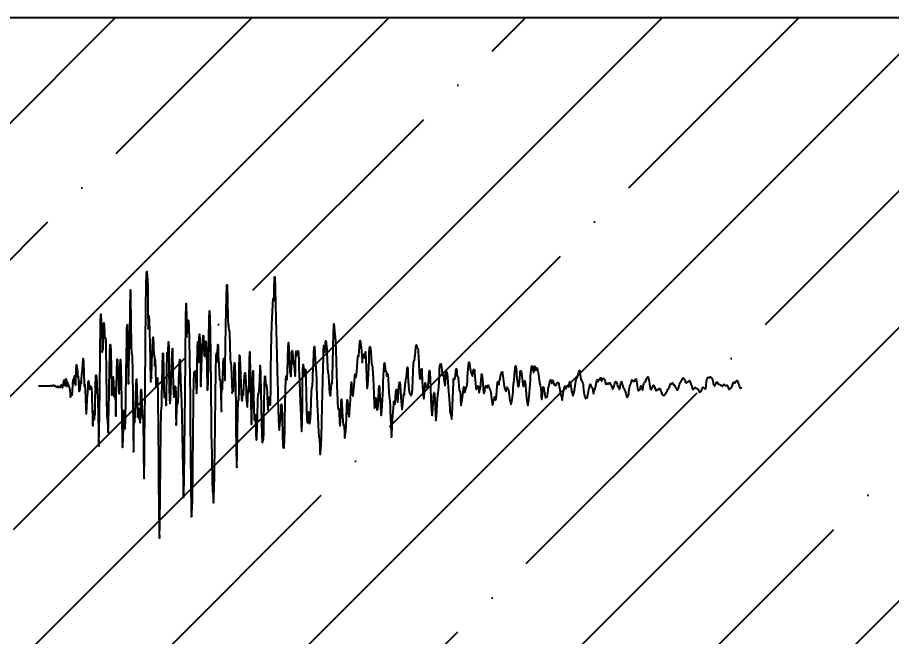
# Model space of a CAD drawing. Header units: millimetres. Extents: x 2012 to 5063, y 2025 to 4455.
# Drawn here: x 2488.79 to 2517.5, y 2211.24 to 2231.58 of the extents above; entities that cross this region are included whole.
import ezdxf

# ---------------------------------------------------------------- set-up
doc = ezdxf.new("R2010")
doc.units = ezdxf.units.MM
doc.styles.add('style1', font='arial.ttf', dxfattribs={"height": 5})
doc.dimstyles.new('oso', dxfattribs={"dimtxt": 5, "dimasz": 0.1, "dimexe": 0.1, "dimexo": 0.625, "dimtad": 1, "dimtxsty": 'style1', "dimcen": 0.1, "dimadec": 0, "dimazin": 0, "dimtfac": 1, "dimtmove": 0, "dimatfit": 3, "dimfxl": 1, "dimarcsym": 0})

# ---------------------------------------------------------------- blocks, each defined once
blk = doc.blocks.new('*D3')
at = {"color": 0, "lineweight": -2, "transparency": 16777216}
for p, q in [((2489.85, 2231.581), (2561.485, 2231.581)), ((2561.385, 2164.183), (2561.385, 2231.481)), ((2489.85, 2164.083), (2561.485, 2164.083))]:
    blk.add_line(p, q, dxfattribs=at)
at = {"color": 0, "transparency": 16777216}
for points in [[(2561.369, 2231.481), (2561.402, 2231.481), (2561.385, 2231.581)], [(2561.369, 2164.183), (2561.402, 2164.183), (2561.385, 2164.083)]]:
    blk.add_solid(points, dxfattribs=at)
at = {"layer": 'Defpoints', "color": 0, "transparency": 16777216}
for p in [(2489.225, 2231.581), (2561.385, 2231.581), (2489.225, 2164.083)]:
    blk.add_point(p, dxfattribs=at)
at = {"color": 0, "transparency": 16777216, "insert": (2558.219, 2197.832), "char_height": 5, "attachment_point": 5, "rotation": 90, "style": 'style1'}
blk.add_mtext('Hs', dxfattribs=at)

msp = doc.modelspace()

# ---------------------------------------------------------------- hatches: boundary and pattern name
h = msp.add_hatch()
h.set_pattern_fill('ANSI35', color=0)
h.paths.add_polyline_path([(2550.456, 2231.581), (2473.49, 2231.581), (2473.49, 2209.082), (2550.456, 2209.082)])

# ---------------------------------------------------------------- linework, layer by layer
msp.add_line((2473.49, 2231.581), (2550.456, 2231.581))
msp.add_lwpolyline([(2473.49, 2231.581), (2550.456, 2231.581), (2550.456, 2209.082), (2473.49, 2209.082)], close=True)
at = {"color": 1}
msp.add_lwpolyline([(2489.472, 2219.482), (2489.482, 2219.482), (2489.492, 2219.482), (2489.502, 2219.482), (2489.512, 2219.482), (2489.522, 2219.482), (2489.532, 2219.482), (2489.542, 2219.482), (2489.552, 2219.482), (2489.562, 2219.482), (2489.572, 2219.482), (2489.582, 2219.482), (2489.592, 2219.482), (2489.602, 2219.482), (2489.612, 2219.482), (2489.622, 2219.482), (2489.632, 2219.482), (2489.642, 2219.482), (2489.652, 2219.482), (2489.662, 2219.482), (2489.672, 2219.482), (2489.682, 2219.482), (2489.692, 2219.482), (2489.702, 2219.482), (2489.712, 2219.482), (2489.722, 2219.482), (2489.732, 2219.483), (2489.742, 2219.484), (2489.752, 2219.484), (2489.762, 2219.484), (2489.772, 2219.483), (2489.782, 2219.484), (2489.792, 2219.484), (2489.802, 2219.483), (2489.812, 2219.48), (2489.822, 2219.477), (2489.832, 2219.478), (2489.842, 2219.479), (2489.852, 2219.478), (2489.862, 2219.481), (2489.872, 2219.486), (2489.882, 2219.486), (2489.892, 2219.479), (2489.902, 2219.474), (2489.912, 2219.477), (2489.922, 2219.484), (2489.932, 2219.492), (2489.942, 2219.495), (2489.952, 2219.496), (2489.962, 2219.498), (2489.972, 2219.496), (2489.982, 2219.485), (2489.992, 2219.477), (2490.002, 2219.482), (2490.012, 2219.485), (2490.022, 2219.47), (2490.032, 2219.455), (2490.042, 2219.452), (2490.052, 2219.451), (2490.062, 2219.454), (2490.072, 2219.455), (2490.082, 2219.44), (2490.092, 2219.428), (2490.102, 2219.447), (2490.112, 2219.468), (2490.122, 2219.446), (2490.132, 2219.422), (2490.142, 2219.438), (2490.152, 2219.453), (2490.162, 2219.442), (2490.172, 2219.45), (2490.182, 2219.469), (2490.192, 2219.449), (2490.202, 2219.425), (2490.212, 2219.459), (2490.222, 2219.51), (2490.232, 2219.514), (2490.242, 2219.483), (2490.252, 2219.444), (2490.262, 2219.413), (2490.272, 2219.433), (2490.282, 2219.5), (2490.292, 2219.551), (2490.302, 2219.58), (2490.312, 2219.634), (2490.322, 2219.663), (2490.332, 2219.591), (2490.342, 2219.487), (2490.352, 2219.478), (2490.362, 2219.576), (2490.372, 2219.687), (2490.382, 2219.704), (2490.392, 2219.59), (2490.402, 2219.461), (2490.412, 2219.472), (2490.422, 2219.579), (2490.432, 2219.599), (2490.442, 2219.522), (2490.452, 2219.489), (2490.462, 2219.507), (2490.472, 2219.475), (2490.482, 2219.421), (2490.492, 2219.406), (2490.502, 2219.353), (2490.512, 2219.213), (2490.522, 2219.111), (2490.532, 2219.132), (2490.542, 2219.18), (2490.552, 2219.193), (2490.562, 2219.205), (2490.572, 2219.197), (2490.582, 2219.175), (2490.592, 2219.279), (2490.602, 2219.529), (2490.612, 2219.69), (2490.622, 2219.646), (2490.632, 2219.571), (2490.642, 2219.608), (2490.652, 2219.708), (2490.662, 2219.804), (2490.672, 2219.808), (2490.682, 2219.641), (2490.692, 2219.496), (2490.702, 2219.663), (2490.712, 2220.011), (2490.722, 2220.165), (2490.732, 2220.11), (2490.742, 2220.039), (2490.752, 2219.935), (2490.762, 2219.788), (2490.772, 2219.761), (2490.782, 2219.792), (2490.792, 2219.627), (2490.802, 2219.362), (2490.812, 2219.291), (2490.822, 2219.35), (2490.832, 2219.338), (2490.842, 2219.358), (2490.852, 2219.527), (2490.862, 2219.648), (2490.872, 2219.589), (2490.882, 2219.551), (2490.892, 2219.69), (2490.902, 2219.861), (2490.912, 2219.921), (2490.922, 2219.991), (2490.932, 2220.197), (2490.942, 2220.375), (2490.952, 2220.262), (2490.962, 2219.883), (2490.972, 2219.546), (2490.982, 2219.457), (2490.992, 2219.523), (2491.002, 2219.528), (2491.012, 2219.361), (2491.022, 2219.062), (2491.032, 2218.753), (2491.042, 2218.563), (2491.052, 2218.579), (2491.062, 2218.783), (2491.072, 2219.029), (2491.082, 2219.177), (2491.092, 2219.265), (2491.102, 2219.404), (2491.112, 2219.569), (2491.122, 2219.64), (2491.132, 2219.57), (2491.142, 2219.434), (2491.152, 2219.373), (2491.162, 2219.438), (2491.172, 2219.484), (2491.182, 2219.412), (2491.192, 2219.375), (2491.202, 2219.444), (2491.212, 2219.404), (2491.222, 2219.203), (2491.232, 2219.026), (2491.242, 2218.795), (2491.252, 2218.382), (2491.262, 2218.166), (2491.272, 2218.414), (2491.282, 2218.644), (2491.292, 2218.496), (2491.302, 2218.359), (2491.312, 2218.466), (2491.322, 2218.512), (2491.332, 2218.54), (2491.342, 2218.923), (2491.352, 2219.492), (2491.362, 2219.792), (2491.372, 2219.828), (2491.382, 2219.765), (2491.392, 2219.554), (2491.402, 2219.274), (2491.412, 2219.119), (2491.422, 2218.966), (2491.432, 2218.549), (2491.442, 2217.935), (2491.452, 2217.502), (2491.462, 2217.551), (2491.472, 2218.001), (2491.482, 2218.577), (2491.492, 2219.343), (2491.502, 2220.491), (2491.512, 2221.551), (2491.522, 2221.836), (2491.532, 2221.598), (2491.542, 2221.477), (2491.552, 2221.328), (2491.562, 2220.879), (2491.572, 2220.582), (2491.582, 2220.664), (2491.592, 2220.685), (2491.602, 2220.669), (2491.612, 2221.065), (2491.622, 2221.551), (2491.632, 2221.499), (2491.642, 2221.156), (2491.652, 2221.044), (2491.662, 2221.065), (2491.672, 2221.03), (2491.682, 2220.99), (2491.692, 2220.726), (2491.702, 2219.974), (2491.712, 2219.058), (2491.722, 2218.517), (2491.732, 2218.389), (2491.742, 2218.315), (2491.752, 2218.091), (2491.762, 2217.948), (2491.772, 2218.228), (2491.782, 2218.783), (2491.792, 2219.168), (2491.802, 2219.444), (2491.812, 2219.977), (2491.822, 2220.583), (2491.832, 2220.842), (2491.842, 2220.823), (2491.852, 2220.621), (2491.862, 2220.048), (2491.872, 2219.361), (2491.882, 2219.169), (2491.892, 2219.395), (2491.902, 2219.514), (2491.912, 2219.542), (2491.922, 2219.707), (2491.932, 2219.772), (2491.942, 2219.521), (2491.952, 2219.208), (2491.962, 2219.116), (2491.972, 2219.253), (2491.982, 2219.411), (2491.992, 2219.252), (2492.002, 2218.76), (2492.012, 2218.481), (2492.022, 2218.729), (2492.032, 2219.124), (2492.042, 2219.437), (2492.052, 2219.902), (2492.062, 2220.356), (2492.072, 2220.308), (2492.082, 2219.928), (2492.092, 2219.723), (2492.102, 2219.602), (2492.112, 2219.335), (2492.122, 2219.217), (2492.132, 2219.427), (2492.142, 2219.653), (2492.152, 2219.825), (2492.162, 2220.141), (2492.172, 2220.348), (2492.182, 2220.086), (2492.192, 2219.568), (2492.202, 2219.055), (2492.212, 2218.39), (2492.222, 2217.692), (2492.232, 2217.457), (2492.242, 2217.612), (2492.252, 2217.66), (2492.262, 2217.715), (2492.272, 2218.165), (2492.282, 2218.67), (2492.292, 2218.671), (2492.302, 2218.331), (2492.312, 2218.093), (2492.322, 2218.07), (2492.332, 2218.353), (2492.342, 2219.055), (2492.352, 2219.898), (2492.362, 2220.508), (2492.372, 2220.948), (2492.382, 2221.348), (2492.392, 2221.487), (2492.402, 2221.135), (2492.412, 2220.411), (2492.422, 2219.719), (2492.432, 2219.545), (2492.442, 2220), (2492.452, 2220.558), (2492.462, 2220.817), (2492.472, 2221.164), (2492.482, 2221.958), (2492.492, 2222.629), (2492.502, 2222.441), (2492.512, 2221.582), (2492.522, 2220.816), (2492.532, 2220.527), (2492.542, 2220.53), (2492.552, 2220.441), (2492.562, 2219.976), (2492.572, 2219.087), (2492.582, 2218.021), (2492.592, 2217.308), (2492.602, 2217.381), (2492.612, 2217.991), (2492.622, 2218.383), (2492.632, 2218.321), (2492.642, 2218.285), (2492.652, 2218.533), (2492.662, 2218.831), (2492.672, 2219.126), (2492.682, 2219.509), (2492.692, 2219.694), (2492.702, 2219.417), (2492.712, 2218.947), (2492.722, 2218.619), (2492.732, 2218.454), (2492.742, 2218.473), (2492.752, 2218.666), (2492.762, 2218.742), (2492.772, 2218.547), (2492.782, 2218.376), (2492.792, 2218.388), (2492.802, 2218.353), (2492.812, 2218.26), (2492.822, 2218.426), (2492.832, 2218.88), (2492.842, 2219.266), (2492.852, 2219.36), (2492.862, 2219.2), (2492.872, 2218.875), (2492.882, 2218.538), (2492.892, 2218.43), (2492.902, 2218.518), (2492.912, 2218.285), (2492.922, 2217.396), (2492.932, 2216.471), (2492.942, 2216.438), (2492.952, 2217.181), (2492.962, 2217.837), (2492.972, 2218.342), (2492.982, 2219.361), (2492.992, 2220.84), (2493.002, 2222.048), (2493.012, 2222.762), (2493.022, 2223.171), (2493.032, 2223.234), (2493.042, 2223.066), (2493.052, 2222.987), (2493.062, 2222.758), (2493.072, 2222.019), (2493.082, 2221.356), (2493.092, 2221.443), (2493.102, 2221.777), (2493.112, 2221.643), (2493.122, 2221.251), (2493.132, 2220.863), (2493.142, 2220.265), (2493.152, 2219.681), (2493.162, 2219.612), (2493.172, 2219.78), (2493.182, 2219.723), (2493.192, 2219.768), (2493.202, 2220.193), (2493.212, 2220.569), (2493.222, 2220.728), (2493.232, 2220.959), (2493.242, 2221.077), (2493.252, 2220.781), (2493.262, 2220.485), (2493.272, 2220.499), (2493.282, 2220.401), (2493.292, 2220.121), (2493.302, 2220.162), (2493.312, 2220.346), (2493.322, 2220.033), (2493.332, 2219.504), (2493.342, 2219.453), (2493.352, 2219.685), (2493.362, 2219.73), (2493.372, 2219.74), (2493.382, 2219.714), (2493.392, 2219.127), (2493.402, 2218.005), (2493.412, 2217.022), (2493.422, 2216.314), (2493.432, 2215.485), (2493.442, 2214.681), (2493.452, 2214.476), (2493.462, 2214.969), (2493.472, 2215.861), (2493.482, 2216.958), (2493.492, 2218.008), (2493.502, 2218.615), (2493.512, 2218.75), (2493.522, 2218.824), (2493.532, 2219.112), (2493.542, 2219.568), (2493.552, 2220.104), (2493.562, 2220.549), (2493.572, 2220.544), (2493.582, 2220.004), (2493.592, 2219.385), (2493.602, 2219.112), (2493.612, 2219.094), (2493.622, 2219.088), (2493.632, 2219.111), (2493.642, 2219.22), (2493.652, 2219.243), (2493.662, 2219.032), (2493.672, 2218.83), (2493.682, 2219.113), (2493.692, 2219.915), (2493.702, 2220.573), (2493.712, 2220.583), (2493.722, 2220.38), (2493.732, 2220.589), (2493.742, 2220.923), (2493.752, 2220.706), (2493.762, 2220.005), (2493.772, 2219.383), (2493.782, 2219.051), (2493.792, 2218.907), (2493.802, 2218.903), (2493.812, 2219.031), (2493.822, 2219.301), (2493.832, 2219.71), (2493.842, 2220.085), (2493.852, 2220.305), (2493.862, 2220.519), (2493.872, 2220.71), (2493.882, 2220.533), (2493.892, 2219.978), (2493.902, 2219.485), (2493.912, 2219.233), (2493.922, 2219.104), (2493.932, 2219.156), (2493.942, 2219.366), (2493.952, 2219.467), (2493.962, 2219.447), (2493.972, 2219.439), (2493.982, 2219.191), (2493.992, 2218.588), (2494.002, 2218.186), (2494.012, 2218.366), (2494.022, 2218.72), (2494.032, 2218.859), (2494.042, 2218.878), (2494.052, 2218.888), (2494.062, 2218.954), (2494.072, 2219.243), (2494.082, 2219.661), (2494.092, 2219.895), (2494.102, 2219.999), (2494.112, 2220.207), (2494.122, 2220.342), (2494.132, 2220.119), (2494.142, 2219.688), (2494.152, 2219.365), (2494.162, 2219.179), (2494.172, 2218.945), (2494.182, 2218.513), (2494.192, 2217.92), (2494.202, 2217.325), (2494.212, 2216.787), (2494.222, 2216.289), (2494.232, 2215.933), (2494.242, 2215.814), (2494.252, 2215.939), (2494.262, 2216.435), (2494.272, 2217.342), (2494.282, 2218.319), (2494.292, 2219.221), (2494.302, 2220.397), (2494.312, 2221.69), (2494.322, 2222.184), (2494.332, 2221.682), (2494.342, 2221.119), (2494.352, 2221.09), (2494.362, 2221.271), (2494.372, 2221.385), (2494.382, 2221.516), (2494.392, 2221.637), (2494.402, 2221.626), (2494.412, 2221.433), (2494.422, 2220.998), (2494.432, 2220.369), (2494.442, 2219.744), (2494.452, 2219.132), (2494.462, 2218.334), (2494.472, 2217.3), (2494.482, 2216.215), (2494.492, 2215.408), (2494.502, 2215.176), (2494.512, 2215.342), (2494.522, 2215.465), (2494.532, 2215.735), (2494.542, 2216.697), (2494.552, 2218.009), (2494.562, 2218.819), (2494.572, 2219.162), (2494.582, 2219.577), (2494.592, 2219.94), (2494.602, 2219.935), (2494.612, 2219.845), (2494.622, 2219.939), (2494.632, 2219.967), (2494.642, 2219.732), (2494.652, 2219.414), (2494.662, 2219.223), (2494.672, 2219.255), (2494.682, 2219.568), (2494.692, 2220.134), (2494.702, 2220.724), (2494.712, 2220.927), (2494.722, 2220.586), (2494.732, 2220.243), (2494.742, 2220.497), (2494.752, 2221.029), (2494.762, 2221.173), (2494.772, 2220.993), (2494.782, 2220.775), (2494.792, 2220.327), (2494.802, 2219.697), (2494.812, 2219.461), (2494.822, 2219.739), (2494.832, 2220.095), (2494.842, 2220.386), (2494.852, 2220.67), (2494.862, 2220.831), (2494.872, 2220.943), (2494.882, 2221.138), (2494.892, 2221.121), (2494.902, 2220.746), (2494.912, 2220.477), (2494.922, 2220.508), (2494.932, 2220.491), (2494.942, 2220.44), (2494.952, 2220.65), (2494.962, 2220.916), (2494.972, 2220.952), (2494.982, 2220.867), (2494.992, 2220.614), (2495.002, 2220.021), (2495.012, 2219.457), (2495.022, 2219.339), (2495.032, 2219.412), (2495.042, 2219.404), (2495.052, 2219.593), (2495.062, 2220.196), (2495.072, 2220.998), (2495.082, 2221.674), (2495.092, 2221.944), (2495.102, 2221.722), (2495.112, 2221.224), (2495.122, 2220.496), (2495.132, 2219.375), (2495.142, 2218.255), (2495.152, 2217.788), (2495.162, 2217.673), (2495.172, 2217.134), (2495.182, 2216.361), (2495.192, 2216.029), (2495.202, 2215.996), (2495.212, 2215.8), (2495.222, 2215.63), (2495.232, 2215.812), (2495.242, 2216.17), (2495.252, 2216.463), (2495.262, 2216.796), (2495.272, 2217.365), (2495.282, 2218.195), (2495.292, 2219.136), (2495.302, 2219.955), (2495.312, 2220.459), (2495.322, 2220.556), (2495.332, 2220.361), (2495.342, 2220.268), (2495.352, 2220.534), (2495.362, 2220.833), (2495.372, 2220.756), (2495.382, 2220.481), (2495.392, 2220.335), (2495.402, 2220.196), (2495.412, 2219.91), (2495.422, 2219.685), (2495.432, 2219.66), (2495.442, 2219.687), (2495.452, 2219.58), (2495.462, 2219.227), (2495.472, 2218.754), (2495.482, 2218.631), (2495.492, 2219.04), (2495.502, 2219.43), (2495.512, 2219.397), (2495.522, 2219.373), (2495.532, 2219.744), (2495.542, 2220.184), (2495.552, 2220.361), (2495.562, 2220.379), (2495.572, 2220.279), (2495.582, 2219.969), (2495.592, 2219.657), (2495.602, 2219.689), (2495.612, 2220.126), (2495.622, 2220.784), (2495.632, 2221.439), (2495.642, 2221.956), (2495.652, 2222.393), (2495.662, 2222.771), (2495.672, 2222.796), (2495.682, 2222.295), (2495.692, 2221.696), (2495.702, 2221.473), (2495.712, 2221.486), (2495.722, 2221.408), (2495.732, 2221.315), (2495.742, 2221.319), (2495.752, 2221.199), (2495.762, 2220.804), (2495.772, 2220.391), (2495.782, 2220.234), (2495.792, 2220.233), (2495.802, 2220.129), (2495.812, 2219.855), (2495.822, 2219.536), (2495.832, 2219.306), (2495.842, 2219.242), (2495.852, 2219.324), (2495.862, 2219.398), (2495.872, 2219.339), (2495.882, 2219.301), (2495.892, 2219.545), (2495.902, 2219.982), (2495.912, 2220.234), (2495.922, 2220.14), (2495.932, 2219.836), (2495.942, 2219.407), (2495.952, 2218.821), (2495.962, 2218.118), (2495.972, 2217.418), (2495.982, 2216.893), (2495.992, 2216.792), (2496.002, 2217.224), (2496.012, 2217.954), (2496.022, 2218.613), (2496.032, 2218.978), (2496.042, 2219.024), (2496.052, 2219.006), (2496.062, 2219.342), (2496.072, 2220.021), (2496.082, 2220.483), (2496.092, 2220.413), (2496.102, 2220.119), (2496.112, 2219.863), (2496.122, 2219.558), (2496.132, 2219.234), (2496.142, 2219.07), (2496.152, 2219.018), (2496.162, 2218.986), (2496.172, 2219.081), (2496.182, 2219.261), (2496.192, 2219.28), (2496.202, 2219.175), (2496.212, 2219.225), (2496.222, 2219.437), (2496.232, 2219.626), (2496.242, 2219.774), (2496.252, 2219.898), (2496.262, 2219.902), (2496.272, 2219.777), (2496.282, 2219.581), (2496.292, 2219.318), (2496.302, 2219.075), (2496.312, 2218.983), (2496.322, 2218.934), (2496.332, 2218.793), (2496.342, 2218.785), (2496.352, 2219.074), (2496.362, 2219.326), (2496.372, 2219.273), (2496.382, 2219.273), (2496.392, 2219.713), (2496.402, 2220.326), (2496.412, 2220.591), (2496.422, 2220.404), (2496.432, 2220.003), (2496.442, 2219.525), (2496.452, 2218.955), (2496.462, 2218.418), (2496.472, 2218.206), (2496.482, 2218.463), (2496.492, 2219.002), (2496.502, 2219.54), (2496.512, 2219.902), (2496.522, 2219.973), (2496.532, 2219.704), (2496.542, 2219.221), (2496.552, 2218.735), (2496.562, 2218.409), (2496.572, 2218.342), (2496.582, 2218.48), (2496.592, 2218.532), (2496.602, 2218.282), (2496.612, 2217.907), (2496.622, 2217.709), (2496.632, 2217.707), (2496.642, 2217.743), (2496.652, 2217.812), (2496.662, 2218.054), (2496.672, 2218.507), (2496.682, 2218.979), (2496.692, 2219.22), (2496.702, 2219.226), (2496.712, 2219.22), (2496.722, 2219.315), (2496.732, 2219.465), (2496.742, 2219.703), (2496.752, 2220.024), (2496.762, 2220.145), (2496.772, 2219.833), (2496.782, 2219.273), (2496.792, 2218.756), (2496.802, 2218.295), (2496.812, 2217.864), (2496.822, 2217.619), (2496.832, 2217.618), (2496.842, 2217.678), (2496.852, 2217.673), (2496.862, 2217.714), (2496.872, 2217.942), (2496.882, 2218.365), (2496.892, 2218.903), (2496.902, 2219.441), (2496.912, 2219.791), (2496.922, 2219.797), (2496.932, 2219.582), (2496.942, 2219.459), (2496.952, 2219.511), (2496.962, 2219.517), (2496.972, 2219.383), (2496.982, 2219.254), (2496.992, 2219.136), (2497.002, 2218.906), (2497.012, 2218.692), (2497.022, 2218.712), (2497.032, 2218.869), (2497.042, 2218.966), (2497.052, 2219.044), (2497.062, 2219.123), (2497.072, 2219.038), (2497.082, 2218.849), (2497.092, 2218.917), (2497.102, 2219.383), (2497.112, 2220.013), (2497.122, 2220.596), (2497.132, 2221.094), (2497.142, 2221.47), (2497.152, 2221.71), (2497.162, 2221.917), (2497.172, 2222.16), (2497.182, 2222.345), (2497.192, 2222.356), (2497.202, 2222.276), (2497.212, 2222.348), (2497.222, 2222.675), (2497.232, 2223.026), (2497.242, 2223.06), (2497.252, 2222.705), (2497.262, 2222.173), (2497.272, 2221.681), (2497.282, 2221.281), (2497.292, 2220.9), (2497.302, 2220.461), (2497.312, 2219.997), (2497.322, 2219.618), (2497.332, 2219.333), (2497.342, 2219.038), (2497.352, 2218.699), (2497.362, 2218.385), (2497.372, 2218.148), (2497.382, 2218.028), (2497.392, 2218.07), (2497.402, 2218.209), (2497.412, 2218.31), (2497.422, 2218.375), (2497.432, 2218.513), (2497.442, 2218.699), (2497.452, 2218.83), (2497.462, 2218.881), (2497.472, 2218.787), (2497.482, 2218.417), (2497.492, 2217.871), (2497.502, 2217.504), (2497.512, 2217.445), (2497.522, 2217.468), (2497.532, 2217.426), (2497.542, 2217.464), (2497.552, 2217.69), (2497.562, 2218.019), (2497.572, 2218.391), (2497.582, 2218.845), (2497.592, 2219.335), (2497.602, 2219.688), (2497.612, 2219.802), (2497.622, 2219.749), (2497.632, 2219.68), (2497.642, 2219.726), (2497.652, 2219.966), (2497.662, 2220.361), (2497.672, 2220.73), (2497.682, 2220.903), (2497.692, 2220.878), (2497.702, 2220.732), (2497.712, 2220.481), (2497.722, 2220.173), (2497.732, 2219.965), (2497.742, 2219.907), (2497.752, 2219.859), (2497.762, 2219.787), (2497.772, 2219.865), (2497.782, 2220.146), (2497.792, 2220.433), (2497.802, 2220.589), (2497.812, 2220.641), (2497.822, 2220.59), (2497.832, 2220.415), (2497.842, 2220.233), (2497.852, 2220.177), (2497.862, 2220.196), (2497.872, 2220.146), (2497.882, 2219.995), (2497.892, 2219.834), (2497.902, 2219.792), (2497.912, 2219.945), (2497.922, 2220.235), (2497.932, 2220.501), (2497.942, 2220.622), (2497.952, 2220.591), (2497.962, 2220.504), (2497.972, 2220.476), (2497.982, 2220.538), (2497.992, 2220.616), (2498.002, 2220.631), (2498.012, 2220.535), (2498.022, 2220.318), (2498.032, 2220.056), (2498.042, 2219.838), (2498.052, 2219.612), (2498.062, 2219.285), (2498.072, 2218.946), (2498.082, 2218.719), (2498.092, 2218.513), (2498.102, 2218.219), (2498.112, 2217.979), (2498.122, 2217.992), (2498.132, 2218.296), (2498.142, 2218.846), (2498.152, 2219.513), (2498.162, 2220.022), (2498.172, 2220.18), (2498.182, 2220.085), (2498.192, 2219.92), (2498.202, 2219.792), (2498.212, 2219.796), (2498.222, 2219.927), (2498.232, 2220.027), (2498.242, 2220.013), (2498.252, 2219.936), (2498.262, 2219.707), (2498.272, 2219.209), (2498.282, 2218.664), (2498.292, 2218.381), (2498.302, 2218.302), (2498.312, 2218.26), (2498.322, 2218.342), (2498.332, 2218.555), (2498.342, 2218.621), (2498.352, 2218.439), (2498.362, 2218.26), (2498.372, 2218.233), (2498.382, 2218.247), (2498.392, 2218.248), (2498.402, 2218.295), (2498.412, 2218.408), (2498.422, 2218.611), (2498.432, 2218.936), (2498.442, 2219.261), (2498.452, 2219.406), (2498.462, 2219.422), (2498.472, 2219.502), (2498.482, 2219.679), (2498.492, 2219.854), (2498.502, 2220.016), (2498.512, 2220.242), (2498.522, 2220.533), (2498.532, 2220.758), (2498.542, 2220.769), (2498.552, 2220.576), (2498.562, 2220.353), (2498.572, 2220.204), (2498.582, 2220.068), (2498.592, 2219.888), (2498.602, 2219.693), (2498.612, 2219.461), (2498.622, 2219.159), (2498.632, 2218.87), (2498.642, 2218.67), (2498.652, 2218.471), (2498.662, 2218.2), (2498.672, 2217.954), (2498.682, 2217.827), (2498.692, 2217.767), (2498.702, 2217.678), (2498.712, 2217.515), (2498.722, 2217.321), (2498.732, 2217.222), (2498.742, 2217.284), (2498.752, 2217.401), (2498.762, 2217.52), (2498.772, 2217.797), (2498.782, 2218.289), (2498.792, 2218.807), (2498.802, 2219.231), (2498.812, 2219.647), (2498.822, 2220.069), (2498.832, 2220.404), (2498.842, 2220.646), (2498.852, 2220.8), (2498.862, 2220.782), (2498.872, 2220.633), (2498.882, 2220.587), (2498.892, 2220.734), (2498.902, 2220.909), (2498.912, 2220.953), (2498.922, 2220.876), (2498.932, 2220.773), (2498.942, 2220.697), (2498.952, 2220.585), (2498.962, 2220.349), (2498.972, 2220.069), (2498.982, 2219.923), (2498.992, 2219.899), (2499.002, 2219.816), (2499.012, 2219.613), (2499.022, 2219.392), (2499.032, 2219.235), (2499.042, 2219.169), (2499.052, 2219.172), (2499.062, 2219.167), (2499.072, 2219.154), (2499.082, 2219.244), (2499.092, 2219.438), (2499.102, 2219.556), (2499.112, 2219.537), (2499.122, 2219.559), (2499.132, 2219.792), (2499.142, 2220.225), (2499.152, 2220.743), (2499.162, 2221.2), (2499.172, 2221.466), (2499.182, 2221.515), (2499.192, 2221.421), (2499.202, 2221.282), (2499.212, 2221.172), (2499.222, 2221.087), (2499.232, 2220.938), (2499.242, 2220.656), (2499.252, 2220.284), (2499.262, 2219.888), (2499.272, 2219.512), (2499.282, 2219.219), (2499.292, 2219.049), (2499.302, 2218.928), (2499.312, 2218.792), (2499.322, 2218.713), (2499.332, 2218.736), (2499.342, 2218.737), (2499.352, 2218.58), (2499.362, 2218.329), (2499.372, 2218.169), (2499.382, 2218.179), (2499.392, 2218.303), (2499.402, 2218.487), (2499.412, 2218.733), (2499.422, 2218.97), (2499.432, 2219.039), (2499.442, 2218.887), (2499.452, 2218.656), (2499.462, 2218.474), (2499.472, 2218.326), (2499.482, 2218.205), (2499.492, 2218.176), (2499.502, 2218.2), (2499.512, 2218.127), (2499.522, 2217.928), (2499.532, 2217.768), (2499.542, 2217.761), (2499.552, 2217.842), (2499.562, 2217.915), (2499.572, 2217.995), (2499.582, 2218.157), (2499.592, 2218.438), (2499.602, 2218.78), (2499.612, 2219.021), (2499.622, 2219.013), (2499.632, 2218.803), (2499.642, 2218.611), (2499.652, 2218.557), (2499.662, 2218.545), (2499.672, 2218.484), (2499.682, 2218.46), (2499.692, 2218.571), (2499.702, 2218.74), (2499.712, 2218.87), (2499.722, 2219.016), (2499.732, 2219.26), (2499.742, 2219.512), (2499.752, 2219.603), (2499.762, 2219.524), (2499.772, 2219.413), (2499.782, 2219.332), (2499.792, 2219.231), (2499.802, 2219.135), (2499.812, 2219.152), (2499.822, 2219.277), (2499.832, 2219.392), (2499.842, 2219.486), (2499.852, 2219.637), (2499.862, 2219.805), (2499.872, 2219.859), (2499.882, 2219.803), (2499.892, 2219.751), (2499.902, 2219.75), (2499.912, 2219.78), (2499.922, 2219.842), (2499.932, 2219.952), (2499.942, 2220.106), (2499.952, 2220.282), (2499.962, 2220.426), (2499.972, 2220.476), (2499.982, 2220.454), (2499.992, 2220.446), (2500.002, 2220.497), (2500.012, 2220.611), (2500.022, 2220.774), (2500.032, 2220.923), (2500.042, 2220.969), (2500.052, 2220.906), (2500.062, 2220.816), (2500.072, 2220.74), (2500.082, 2220.628), (2500.092, 2220.454), (2500.102, 2220.293), (2500.112, 2220.244), (2500.122, 2220.316), (2500.132, 2220.421), (2500.142, 2220.49), (2500.152, 2220.522), (2500.162, 2220.513), (2500.172, 2220.45), (2500.182, 2220.39), (2500.192, 2220.425), (2500.202, 2220.535), (2500.212, 2220.598), (2500.222, 2220.54), (2500.232, 2220.361), (2500.242, 2220.076), (2500.252, 2219.746), (2500.262, 2219.493), (2500.272, 2219.395), (2500.282, 2219.419), (2500.292, 2219.516), (2500.302, 2219.675), (2500.312, 2219.878), (2500.322, 2220.096), (2500.332, 2220.326), (2500.342, 2220.555), (2500.352, 2220.718), (2500.362, 2220.774), (2500.372, 2220.764), (2500.382, 2220.716), (2500.392, 2220.589), (2500.402, 2220.389), (2500.412, 2220.219), (2500.422, 2220.148), (2500.432, 2220.131), (2500.442, 2220.102), (2500.452, 2220.032), (2500.462, 2219.908), (2500.472, 2219.722), (2500.482, 2219.48), (2500.492, 2219.189), (2500.502, 2218.901), (2500.512, 2218.747), (2500.522, 2218.81), (2500.532, 2218.98), (2500.542, 2219.084), (2500.552, 2219.082), (2500.562, 2219.025), (2500.572, 2218.922), (2500.582, 2218.791), (2500.592, 2218.701), (2500.602, 2218.685), (2500.612, 2218.697), (2500.622, 2218.726), (2500.632, 2218.842), (2500.642, 2219.076), (2500.652, 2219.335), (2500.662, 2219.475), (2500.672, 2219.437), (2500.682, 2219.296), (2500.692, 2219.145), (2500.702, 2218.992), (2500.712, 2218.801), (2500.722, 2218.607), (2500.732, 2218.503), (2500.742, 2218.534), (2500.752, 2218.664), (2500.762, 2218.837), (2500.772, 2219.016), (2500.782, 2219.198), (2500.792, 2219.395), (2500.802, 2219.605), (2500.812, 2219.807), (2500.822, 2219.994), (2500.832, 2220.155), (2500.842, 2220.236), (2500.852, 2220.181), (2500.862, 2220.046), (2500.872, 2219.964), (2500.882, 2219.965), (2500.892, 2219.956), (2500.902, 2219.882), (2500.912, 2219.807), (2500.922, 2219.798), (2500.932, 2219.837), (2500.942, 2219.868), (2500.952, 2219.842), (2500.962, 2219.714), (2500.972, 2219.492), (2500.982, 2219.271), (2500.992, 2219.139), (2501.002, 2219.069), (2501.012, 2218.969), (2501.022, 2218.814), (2501.032, 2218.639), (2501.042, 2218.447), (2501.052, 2218.197), (2501.062, 2217.93), (2501.072, 2217.792), (2501.082, 2217.878), (2501.092, 2218.105), (2501.102, 2218.327), (2501.112, 2218.494), (2501.122, 2218.634), (2501.132, 2218.763), (2501.142, 2218.88), (2501.152, 2218.967), (2501.162, 2218.978), (2501.172, 2218.913), (2501.182, 2218.868), (2501.192, 2218.94), (2501.202, 2219.099), (2501.212, 2219.255), (2501.222, 2219.353), (2501.232, 2219.361), (2501.242, 2219.268), (2501.252, 2219.124), (2501.262, 2219.003), (2501.272, 2218.938), (2501.282, 2218.957), (2501.292, 2219.084), (2501.302, 2219.273), (2501.312, 2219.429), (2501.322, 2219.527), (2501.332, 2219.595), (2501.342, 2219.602), (2501.352, 2219.489), (2501.362, 2219.301), (2501.372, 2219.152), (2501.382, 2219.073), (2501.392, 2218.986), (2501.402, 2218.844), (2501.412, 2218.717), (2501.422, 2218.697), (2501.432, 2218.772), (2501.442, 2218.873), (2501.452, 2218.986), (2501.462, 2219.122), (2501.472, 2219.216), (2501.482, 2219.208), (2501.492, 2219.174), (2501.502, 2219.234), (2501.512, 2219.375), (2501.522, 2219.505), (2501.532, 2219.597), (2501.542, 2219.67), (2501.552, 2219.721), (2501.562, 2219.776), (2501.572, 2219.888), (2501.582, 2220.03), (2501.592, 2220.094), (2501.602, 2220.022), (2501.612, 2219.849), (2501.622, 2219.648), (2501.632, 2219.482), (2501.642, 2219.374), (2501.652, 2219.298), (2501.662, 2219.24), (2501.672, 2219.218), (2501.682, 2219.219), (2501.692, 2219.197), (2501.702, 2219.163), (2501.712, 2219.166), (2501.722, 2219.197), (2501.732, 2219.205), (2501.742, 2219.202), (2501.752, 2219.25), (2501.762, 2219.397), (2501.772, 2219.654), (2501.782, 2219.963), (2501.792, 2220.197), (2501.802, 2220.288), (2501.812, 2220.305), (2501.822, 2220.335), (2501.832, 2220.379), (2501.842, 2220.423), (2501.852, 2220.495), (2501.862, 2220.606), (2501.872, 2220.728), (2501.882, 2220.816), (2501.892, 2220.83), (2501.902, 2220.774), (2501.912, 2220.724), (2501.922, 2220.722), (2501.932, 2220.718), (2501.942, 2220.668), (2501.952, 2220.582), (2501.962, 2220.429), (2501.972, 2220.181), (2501.982, 2219.927), (2501.992, 2219.781), (2502.002, 2219.727), (2502.012, 2219.695), (2502.022, 2219.705), (2502.032, 2219.798), (2502.042, 2219.931), (2502.052, 2220.03), (2502.062, 2220.038), (2502.072, 2219.911), (2502.082, 2219.679), (2502.092, 2219.45), (2502.102, 2219.293), (2502.112, 2219.179), (2502.122, 2219.087), (2502.132, 2219.057), (2502.142, 2219.122), (2502.152, 2219.261), (2502.162, 2219.425), (2502.172, 2219.55), (2502.182, 2219.578), (2502.192, 2219.519), (2502.202, 2219.452), (2502.212, 2219.429), (2502.222, 2219.44), (2502.232, 2219.451), (2502.242, 2219.449), (2502.252, 2219.448), (2502.262, 2219.472), (2502.272, 2219.523), (2502.282, 2219.59), (2502.292, 2219.679), (2502.302, 2219.802), (2502.312, 2219.926), (2502.322, 2219.978), (2502.332, 2219.904), (2502.342, 2219.694), (2502.352, 2219.384), (2502.362, 2219.058), (2502.372, 2218.805), (2502.382, 2218.65), (2502.392, 2218.558), (2502.402, 2218.505), (2502.412, 2218.508), (2502.422, 2218.584), (2502.432, 2218.731), (2502.442, 2218.918), (2502.452, 2219.092), (2502.462, 2219.211), (2502.472, 2219.257), (2502.482, 2219.207), (2502.492, 2219.032), (2502.502, 2218.766), (2502.512, 2218.522), (2502.522, 2218.383), (2502.532, 2218.345), (2502.542, 2218.379), (2502.552, 2218.486), (2502.562, 2218.664), (2502.572, 2218.873), (2502.582, 2219.052), (2502.592, 2219.167), (2502.602, 2219.24), (2502.612, 2219.325), (2502.622, 2219.448), (2502.632, 2219.614), (2502.642, 2219.817), (2502.652, 2220.013), (2502.662, 2220.136), (2502.672, 2220.18), (2502.682, 2220.199), (2502.692, 2220.206), (2502.702, 2220.164), (2502.712, 2220.078), (2502.722, 2219.989), (2502.732, 2219.9), (2502.742, 2219.82), (2502.752, 2219.807), (2502.762, 2219.871), (2502.772, 2219.913), (2502.782, 2219.85), (2502.792, 2219.725), (2502.802, 2219.625), (2502.812, 2219.556), (2502.822, 2219.495), (2502.832, 2219.485), (2502.842, 2219.596), (2502.852, 2219.786), (2502.862, 2219.922), (2502.872, 2219.945), (2502.882, 2219.923), (2502.892, 2219.91), (2502.902, 2219.871), (2502.912, 2219.762), (2502.922, 2219.597), (2502.932, 2219.429), (2502.942, 2219.295), (2502.952, 2219.183), (2502.962, 2219.051), (2502.972, 2218.892), (2502.982, 2218.75), (2502.992, 2218.652), (2503.002, 2218.588), (2503.012, 2218.557), (2503.022, 2218.542), (2503.032, 2218.483), (2503.042, 2218.391), (2503.052, 2218.392), (2503.062, 2218.557), (2503.072, 2218.815), (2503.082, 2219.082), (2503.092, 2219.342), (2503.102, 2219.564), (2503.112, 2219.688), (2503.122, 2219.719), (2503.132, 2219.712), (2503.142, 2219.699), (2503.152, 2219.699), (2503.162, 2219.744), (2503.172, 2219.845), (2503.182, 2219.96), (2503.192, 2220.034), (2503.202, 2220.033), (2503.212, 2219.96), (2503.222, 2219.863), (2503.232, 2219.8), (2503.242, 2219.794), (2503.252, 2219.802), (2503.262, 2219.753), (2503.272, 2219.624), (2503.282, 2219.471), (2503.292, 2219.36), (2503.302, 2219.308), (2503.312, 2219.295), (2503.322, 2219.269), (2503.332, 2219.168), (2503.342, 2218.997), (2503.352, 2218.858), (2503.362, 2218.835), (2503.372, 2218.894), (2503.382, 2218.962), (2503.392, 2219.024), (2503.402, 2219.095), (2503.412, 2219.178), (2503.422, 2219.275), (2503.432, 2219.379), (2503.442, 2219.446), (2503.452, 2219.434), (2503.462, 2219.361), (2503.472, 2219.286), (2503.482, 2219.262), (2503.492, 2219.298), (2503.502, 2219.351), (2503.512, 2219.386), (2503.522, 2219.412), (2503.532, 2219.444), (2503.542, 2219.473), (2503.552, 2219.518), (2503.562, 2219.62), (2503.572, 2219.766), (2503.582, 2219.904), (2503.592, 2220.026), (2503.602, 2220.148), (2503.612, 2220.238), (2503.622, 2220.255), (2503.632, 2220.201), (2503.642, 2220.118), (2503.652, 2220.04), (2503.662, 2219.982), (2503.672, 2219.941), (2503.682, 2219.908), (2503.692, 2219.892), (2503.702, 2219.885), (2503.712, 2219.854), (2503.722, 2219.804), (2503.732, 2219.802), (2503.742, 2219.881), (2503.752, 2219.974), (2503.762, 2220.015), (2503.772, 2220.018), (2503.782, 2220.019), (2503.792, 2219.99), (2503.802, 2219.904), (2503.812, 2219.787), (2503.822, 2219.671), (2503.832, 2219.548), (2503.842, 2219.428), (2503.852, 2219.361), (2503.862, 2219.371), (2503.872, 2219.419), (2503.882, 2219.455), (2503.892, 2219.466), (2503.902, 2219.471), (2503.912, 2219.481), (2503.922, 2219.464), (2503.932, 2219.384), (2503.942, 2219.281), (2503.952, 2219.248), (2503.962, 2219.3), (2503.972, 2219.353), (2503.982, 2219.376), (2503.992, 2219.427), (2504.002, 2219.542), (2504.012, 2219.679), (2504.022, 2219.793), (2504.032, 2219.862), (2504.042, 2219.861), (2504.052, 2219.792), (2504.062, 2219.679), (2504.072, 2219.536), (2504.082, 2219.379), (2504.092, 2219.262), (2504.102, 2219.223), (2504.112, 2219.241), (2504.122, 2219.273), (2504.132, 2219.306), (2504.142, 2219.345), (2504.152, 2219.396), (2504.162, 2219.449), (2504.172, 2219.482), (2504.182, 2219.478), (2504.192, 2219.449), (2504.202, 2219.422), (2504.212, 2219.412), (2504.222, 2219.434), (2504.232, 2219.478), (2504.242, 2219.499), (2504.252, 2219.48), (2504.262, 2219.455), (2504.272, 2219.444), (2504.282, 2219.422), (2504.292, 2219.383), (2504.302, 2219.356), (2504.312, 2219.344), (2504.322, 2219.308), (2504.332, 2219.235), (2504.342, 2219.148), (2504.352, 2219.062), (2504.362, 2218.983), (2504.372, 2218.919), (2504.382, 2218.879), (2504.392, 2218.857), (2504.402, 2218.858), (2504.412, 2218.895), (2504.422, 2218.959), (2504.432, 2219.018), (2504.442, 2219.059), (2504.452, 2219.094), (2504.462, 2219.122), (2504.472, 2219.112), (2504.482, 2219.064), (2504.492, 2219.022), (2504.502, 2219.022), (2504.512, 2219.072), (2504.522, 2219.175), (2504.532, 2219.323), (2504.542, 2219.473), (2504.552, 2219.576), (2504.562, 2219.613), (2504.572, 2219.589), (2504.582, 2219.535), (2504.592, 2219.516), (2504.602, 2219.56), (2504.612, 2219.618), (2504.622, 2219.645), (2504.632, 2219.669), (2504.642, 2219.725), (2504.652, 2219.793), (2504.662, 2219.835), (2504.672, 2219.861), (2504.682, 2219.896), (2504.692, 2219.932), (2504.702, 2219.941), (2504.712, 2219.916), (2504.722, 2219.866), (2504.732, 2219.799), (2504.742, 2219.719), (2504.752, 2219.636), (2504.762, 2219.55), (2504.772, 2219.467), (2504.782, 2219.407), (2504.792, 2219.381), (2504.802, 2219.363), (2504.812, 2219.331), (2504.822, 2219.303), (2504.832, 2219.301), (2504.842, 2219.319), (2504.852, 2219.359), (2504.862, 2219.413), (2504.872, 2219.433), (2504.882, 2219.397), (2504.892, 2219.36), (2504.902, 2219.356), (2504.912, 2219.332), (2504.922, 2219.25), (2504.932, 2219.158), (2504.942, 2219.097), (2504.952, 2219.052), (2504.962, 2219.012), (2504.972, 2218.975), (2504.982, 2218.928), (2504.992, 2218.88), (2505.002, 2218.874), (2505.012, 2218.916), (2505.022, 2218.971), (2505.032, 2219.028), (2505.042, 2219.101), (2505.052, 2219.189), (2505.062, 2219.292), (2505.072, 2219.41), (2505.082, 2219.52), (2505.092, 2219.603), (2505.102, 2219.689), (2505.112, 2219.815), (2505.122, 2219.961), (2505.132, 2220.076), (2505.142, 2220.135), (2505.152, 2220.125), (2505.162, 2220.049), (2505.172, 2219.935), (2505.182, 2219.822), (2505.192, 2219.727), (2505.202, 2219.643), (2505.212, 2219.561), (2505.222, 2219.493), (2505.232, 2219.453), (2505.242, 2219.446), (2505.252, 2219.465), (2505.262, 2219.521), (2505.272, 2219.621), (2505.282, 2219.745), (2505.292, 2219.858), (2505.302, 2219.936), (2505.312, 2219.971), (2505.322, 2219.973), (2505.332, 2219.95), (2505.342, 2219.896), (2505.352, 2219.807), (2505.362, 2219.705), (2505.372, 2219.619), (2505.382, 2219.548), (2505.392, 2219.486), (2505.402, 2219.46), (2505.412, 2219.485), (2505.422, 2219.54), (2505.432, 2219.597), (2505.442, 2219.638), (2505.452, 2219.64), (2505.462, 2219.582), (2505.472, 2219.477), (2505.482, 2219.35), (2505.492, 2219.207), (2505.502, 2219.073), (2505.512, 2218.985), (2505.522, 2218.949), (2505.532, 2218.922), (2505.542, 2218.875), (2505.552, 2218.838), (2505.562, 2218.854), (2505.572, 2218.925), (2505.582, 2219.021), (2505.592, 2219.131), (2505.602, 2219.256), (2505.612, 2219.391), (2505.622, 2219.523), (2505.632, 2219.649), (2505.642, 2219.776), (2505.652, 2219.901), (2505.662, 2220.01), (2505.672, 2220.091), (2505.682, 2220.133), (2505.692, 2220.133), (2505.702, 2220.091), (2505.712, 2220.02), (2505.722, 2219.951), (2505.732, 2219.919), (2505.742, 2219.934), (2505.752, 2219.986), (2505.762, 2220.058), (2505.772, 2220.12), (2505.782, 2220.128), (2505.792, 2220.075), (2505.802, 2220.009), (2505.812, 2219.982), (2505.822, 2220.001), (2505.832, 2220.044), (2505.842, 2220.076), (2505.852, 2220.066), (2505.862, 2220.022), (2505.872, 2219.984), (2505.882, 2219.958), (2505.892, 2219.913), (2505.902, 2219.839), (2505.912, 2219.753), (2505.922, 2219.667), (2505.932, 2219.587), (2505.942, 2219.529), (2505.952, 2219.496), (2505.962, 2219.457), (2505.972, 2219.38), (2505.982, 2219.258), (2505.992, 2219.126), (2506.002, 2219.039), (2506.012, 2219.035), (2506.022, 2219.103), (2506.032, 2219.209), (2506.042, 2219.327), (2506.052, 2219.42), (2506.062, 2219.442), (2506.072, 2219.387), (2506.082, 2219.307), (2506.092, 2219.254), (2506.102, 2219.225), (2506.112, 2219.185), (2506.122, 2219.128), (2506.132, 2219.088), (2506.142, 2219.093), (2506.152, 2219.12), (2506.162, 2219.129), (2506.172, 2219.115), (2506.182, 2219.111), (2506.192, 2219.153), (2506.202, 2219.24), (2506.212, 2219.331), (2506.222, 2219.389), (2506.232, 2219.42), (2506.242, 2219.454), (2506.252, 2219.503), (2506.262, 2219.561), (2506.272, 2219.621), (2506.282, 2219.666), (2506.292, 2219.674), (2506.302, 2219.652), (2506.312, 2219.62), (2506.322, 2219.584), (2506.332, 2219.555), (2506.342, 2219.569), (2506.352, 2219.624), (2506.362, 2219.666), (2506.372, 2219.659), (2506.382, 2219.622), (2506.392, 2219.582), (2506.402, 2219.54), (2506.412, 2219.511), (2506.422, 2219.508), (2506.432, 2219.519), (2506.442, 2219.515), (2506.452, 2219.497), (2506.462, 2219.486), (2506.472, 2219.492), (2506.482, 2219.507), (2506.492, 2219.526), (2506.502, 2219.554), (2506.512, 2219.581), (2506.522, 2219.594), (2506.532, 2219.593), (2506.542, 2219.59), (2506.552, 2219.581), (2506.562, 2219.556), (2506.572, 2219.517), (2506.582, 2219.47), (2506.592, 2219.411), (2506.602, 2219.338), (2506.612, 2219.261), (2506.622, 2219.198), (2506.632, 2219.164), (2506.642, 2219.149), (2506.652, 2219.118), (2506.662, 2219.057), (2506.672, 2219.009), (2506.682, 2219.015), (2506.692, 2219.067), (2506.702, 2219.136), (2506.712, 2219.209), (2506.722, 2219.279), (2506.732, 2219.342), (2506.742, 2219.402), (2506.752, 2219.451), (2506.762, 2219.468), (2506.772, 2219.45), (2506.782, 2219.419), (2506.792, 2219.39), (2506.802, 2219.377), (2506.812, 2219.395), (2506.822, 2219.434), (2506.832, 2219.466), (2506.842, 2219.483), (2506.852, 2219.494), (2506.862, 2219.492), (2506.872, 2219.471), (2506.882, 2219.45), (2506.892, 2219.447), (2506.902, 2219.464), (2506.912, 2219.507), (2506.922, 2219.572), (2506.932, 2219.622), (2506.942, 2219.613), (2506.952, 2219.55), (2506.962, 2219.467), (2506.972, 2219.396), (2506.982, 2219.339), (2506.992, 2219.286), (2507.002, 2219.233), (2507.012, 2219.188), (2507.022, 2219.161), (2507.032, 2219.155), (2507.042, 2219.169), (2507.052, 2219.199), (2507.062, 2219.233), (2507.072, 2219.269), (2507.082, 2219.325), (2507.092, 2219.401), (2507.102, 2219.483), (2507.112, 2219.557), (2507.122, 2219.627), (2507.132, 2219.687), (2507.142, 2219.723), (2507.152, 2219.733), (2507.162, 2219.732), (2507.172, 2219.741), (2507.182, 2219.774), (2507.192, 2219.819), (2507.202, 2219.856), (2507.212, 2219.885), (2507.222, 2219.923), (2507.232, 2219.963), (2507.242, 2219.982), (2507.252, 2219.961), (2507.262, 2219.904), (2507.272, 2219.831), (2507.282, 2219.765), (2507.292, 2219.714), (2507.302, 2219.673), (2507.312, 2219.642), (2507.322, 2219.623), (2507.332, 2219.61), (2507.342, 2219.593), (2507.352, 2219.566), (2507.362, 2219.522), (2507.372, 2219.451), (2507.382, 2219.355), (2507.392, 2219.26), (2507.402, 2219.191), (2507.412, 2219.157), (2507.422, 2219.132), (2507.432, 2219.095), (2507.442, 2219.064), (2507.452, 2219.068), (2507.462, 2219.098), (2507.472, 2219.111), (2507.482, 2219.092), (2507.492, 2219.072), (2507.502, 2219.084), (2507.512, 2219.128), (2507.522, 2219.183), (2507.532, 2219.238), (2507.542, 2219.297), (2507.552, 2219.356), (2507.562, 2219.406), (2507.572, 2219.446), (2507.582, 2219.49), (2507.592, 2219.526), (2507.602, 2219.532), (2507.612, 2219.507), (2507.622, 2219.478), (2507.632, 2219.454), (2507.642, 2219.436), (2507.652, 2219.423), (2507.662, 2219.409), (2507.672, 2219.376), (2507.682, 2219.319), (2507.692, 2219.262), (2507.702, 2219.229), (2507.712, 2219.228), (2507.722, 2219.257), (2507.732, 2219.299), (2507.742, 2219.338), (2507.752, 2219.367), (2507.762, 2219.396), (2507.772, 2219.435), (2507.782, 2219.486), (2507.792, 2219.543), (2507.802, 2219.599), (2507.812, 2219.65), (2507.822, 2219.681), (2507.832, 2219.678), (2507.842, 2219.643), (2507.852, 2219.615), (2507.862, 2219.621), (2507.872, 2219.652), (2507.882, 2219.681), (2507.892, 2219.69), (2507.902, 2219.687), (2507.912, 2219.691), (2507.922, 2219.716), (2507.932, 2219.745), (2507.942, 2219.742), (2507.952, 2219.701), (2507.962, 2219.652), (2507.972, 2219.631), (2507.982, 2219.645), (2507.992, 2219.676), (2508.002, 2219.703), (2508.012, 2219.719), (2508.022, 2219.725), (2508.032, 2219.724), (2508.042, 2219.719), (2508.052, 2219.712), (2508.062, 2219.7), (2508.072, 2219.68), (2508.082, 2219.654), (2508.092, 2219.617), (2508.102, 2219.57), (2508.112, 2219.531), (2508.122, 2219.522), (2508.132, 2219.536), (2508.142, 2219.546), (2508.152, 2219.545), (2508.162, 2219.549), (2508.172, 2219.564), (2508.182, 2219.572), (2508.192, 2219.562), (2508.202, 2219.543), (2508.212, 2219.541), (2508.222, 2219.56), (2508.232, 2219.578), (2508.242, 2219.574), (2508.252, 2219.556), (2508.262, 2219.534), (2508.272, 2219.511), (2508.282, 2219.493), (2508.292, 2219.484), (2508.302, 2219.472), (2508.312, 2219.444), (2508.322, 2219.408), (2508.332, 2219.384), (2508.342, 2219.379), (2508.352, 2219.391), (2508.362, 2219.415), (2508.372, 2219.449), (2508.382, 2219.484), (2508.392, 2219.518), (2508.402, 2219.549), (2508.412, 2219.575), (2508.422, 2219.597), (2508.432, 2219.614), (2508.442, 2219.621), (2508.452, 2219.614), (2508.462, 2219.595), (2508.472, 2219.569), (2508.482, 2219.531), (2508.492, 2219.484), (2508.502, 2219.451), (2508.512, 2219.45), (2508.522, 2219.462), (2508.532, 2219.449), (2508.542, 2219.409), (2508.552, 2219.375), (2508.562, 2219.375), (2508.572, 2219.407), (2508.582, 2219.457), (2508.592, 2219.512), (2508.602, 2219.558), (2508.612, 2219.595), (2508.622, 2219.618), (2508.632, 2219.615), (2508.642, 2219.587), (2508.652, 2219.548), (2508.662, 2219.508), (2508.672, 2219.465), (2508.682, 2219.428), (2508.692, 2219.404), (2508.702, 2219.389), (2508.712, 2219.373), (2508.722, 2219.353), (2508.732, 2219.324), (2508.742, 2219.288), (2508.752, 2219.264), (2508.762, 2219.256), (2508.772, 2219.233), (2508.782, 2219.185), (2508.792, 2219.135), (2508.802, 2219.106), (2508.812, 2219.096), (2508.822, 2219.105), (2508.832, 2219.126), (2508.842, 2219.147), (2508.852, 2219.169), (2508.862, 2219.21), (2508.872, 2219.271), (2508.882, 2219.343), (2508.892, 2219.415), (2508.902, 2219.473), (2508.912, 2219.503), (2508.922, 2219.52), (2508.932, 2219.547), (2508.942, 2219.584), (2508.952, 2219.62), (2508.962, 2219.653), (2508.972, 2219.671), (2508.982, 2219.663), (2508.992, 2219.642), (2509.002, 2219.636), (2509.012, 2219.642), (2509.022, 2219.637), (2509.032, 2219.623), (2509.042, 2219.617), (2509.052, 2219.625), (2509.062, 2219.64), (2509.072, 2219.659), (2509.082, 2219.682), (2509.092, 2219.702), (2509.102, 2219.705), (2509.112, 2219.682), (2509.122, 2219.634), (2509.132, 2219.568), (2509.142, 2219.491), (2509.152, 2219.416), (2509.162, 2219.36), (2509.172, 2219.33), (2509.182, 2219.319), (2509.192, 2219.324), (2509.202, 2219.336), (2509.212, 2219.343), (2509.222, 2219.343), (2509.232, 2219.351), (2509.242, 2219.379), (2509.252, 2219.419), (2509.262, 2219.457), (2509.272, 2219.478), (2509.282, 2219.468), (2509.292, 2219.424), (2509.302, 2219.371), (2509.312, 2219.341), (2509.322, 2219.345), (2509.332, 2219.379), (2509.342, 2219.436), (2509.352, 2219.502), (2509.362, 2219.553), (2509.372, 2219.577), (2509.382, 2219.587), (2509.392, 2219.596), (2509.402, 2219.605), (2509.412, 2219.616), (2509.422, 2219.634), (2509.432, 2219.663), (2509.442, 2219.693), (2509.452, 2219.715), (2509.462, 2219.73), (2509.472, 2219.745), (2509.482, 2219.763), (2509.492, 2219.775), (2509.502, 2219.766), (2509.512, 2219.732), (2509.522, 2219.68), (2509.532, 2219.616), (2509.542, 2219.544), (2509.552, 2219.472), (2509.562, 2219.419), (2509.572, 2219.389), (2509.582, 2219.373), (2509.592, 2219.363), (2509.602, 2219.361), (2509.612, 2219.372), (2509.622, 2219.389), (2509.632, 2219.407), (2509.642, 2219.429), (2509.652, 2219.458), (2509.662, 2219.486), (2509.672, 2219.502), (2509.682, 2219.499), (2509.692, 2219.485), (2509.702, 2219.466), (2509.712, 2219.446), (2509.722, 2219.416), (2509.732, 2219.377), (2509.742, 2219.343), (2509.752, 2219.328), (2509.762, 2219.326), (2509.772, 2219.328), (2509.782, 2219.337), (2509.792, 2219.352), (2509.802, 2219.358), (2509.812, 2219.349), (2509.822, 2219.339), (2509.832, 2219.343), (2509.842, 2219.361), (2509.852, 2219.382), (2509.862, 2219.394), (2509.872, 2219.395), (2509.882, 2219.389), (2509.892, 2219.374), (2509.902, 2219.348), (2509.912, 2219.319), (2509.922, 2219.297), (2509.932, 2219.278), (2509.942, 2219.25), (2509.952, 2219.219), (2509.962, 2219.196), (2509.972, 2219.182), (2509.982, 2219.173), (2509.992, 2219.168), (2510.002, 2219.16), (2510.012, 2219.155), (2510.022, 2219.162), (2510.032, 2219.177), (2510.042, 2219.182), (2510.052, 2219.182), (2510.062, 2219.192), (2510.072, 2219.211), (2510.082, 2219.226), (2510.092, 2219.242), (2510.102, 2219.262), (2510.112, 2219.278), (2510.122, 2219.289), (2510.132, 2219.312), (2510.142, 2219.343), (2510.152, 2219.366), (2510.162, 2219.377), (2510.172, 2219.382), (2510.182, 2219.39), (2510.192, 2219.41), (2510.202, 2219.443), (2510.212, 2219.48), (2510.222, 2219.51), (2510.232, 2219.537), (2510.242, 2219.555), (2510.252, 2219.555), (2510.262, 2219.542), (2510.272, 2219.537), (2510.282, 2219.55), (2510.292, 2219.569), (2510.302, 2219.576), (2510.312, 2219.56), (2510.322, 2219.533), (2510.332, 2219.517), (2510.342, 2219.517), (2510.352, 2219.514), (2510.362, 2219.499), (2510.372, 2219.48), (2510.382, 2219.466), (2510.392, 2219.45), (2510.402, 2219.429), (2510.412, 2219.41), (2510.422, 2219.39), (2510.432, 2219.365), (2510.442, 2219.344), (2510.452, 2219.337), (2510.462, 2219.343), (2510.472, 2219.353), (2510.482, 2219.367), (2510.492, 2219.383), (2510.502, 2219.404), (2510.512, 2219.435), (2510.522, 2219.48), (2510.532, 2219.524), (2510.542, 2219.553), (2510.552, 2219.57), (2510.562, 2219.589), (2510.572, 2219.613), (2510.582, 2219.636), (2510.592, 2219.651), (2510.602, 2219.655), (2510.612, 2219.655), (2510.622, 2219.671), (2510.632, 2219.704), (2510.642, 2219.73), (2510.652, 2219.737), (2510.662, 2219.731), (2510.672, 2219.717), (2510.682, 2219.698), (2510.692, 2219.679), (2510.702, 2219.664), (2510.712, 2219.643), (2510.722, 2219.614), (2510.732, 2219.592), (2510.742, 2219.584), (2510.752, 2219.58), (2510.762, 2219.579), (2510.772, 2219.587), (2510.782, 2219.598), (2510.792, 2219.603), (2510.802, 2219.604), (2510.812, 2219.612), (2510.822, 2219.625), (2510.832, 2219.635), (2510.842, 2219.64), (2510.852, 2219.647), (2510.862, 2219.649), (2510.872, 2219.636), (2510.882, 2219.604), (2510.892, 2219.564), (2510.902, 2219.532), (2510.912, 2219.51), (2510.922, 2219.489), (2510.932, 2219.462), (2510.942, 2219.428), (2510.952, 2219.394), (2510.962, 2219.368), (2510.972, 2219.356), (2510.982, 2219.358), (2510.992, 2219.37), (2511.002, 2219.383), (2511.012, 2219.393), (2511.022, 2219.404), (2511.032, 2219.415), (2511.042, 2219.421), (2511.052, 2219.42), (2511.062, 2219.414), (2511.072, 2219.407), (2511.082, 2219.403), (2511.092, 2219.4), (2511.102, 2219.394), (2511.112, 2219.385), (2511.122, 2219.379), (2511.132, 2219.369), (2511.142, 2219.353), (2511.152, 2219.333), (2511.162, 2219.312), (2511.172, 2219.289), (2511.182, 2219.27), (2511.192, 2219.269), (2511.202, 2219.277), (2511.212, 2219.28), (2511.222, 2219.28), (2511.232, 2219.288), (2511.242, 2219.302), (2511.252, 2219.317), (2511.262, 2219.343), (2511.272, 2219.377), (2511.282, 2219.407), (2511.292, 2219.425), (2511.302, 2219.432), (2511.312, 2219.43), (2511.322, 2219.423), (2511.332, 2219.414), (2511.342, 2219.406), (2511.352, 2219.394), (2511.362, 2219.378), (2511.372, 2219.368), (2511.382, 2219.379), (2511.392, 2219.413), (2511.402, 2219.463), (2511.412, 2219.525), (2511.422, 2219.598), (2511.432, 2219.671), (2511.442, 2219.722), (2511.452, 2219.745), (2511.462, 2219.755), (2511.472, 2219.759), (2511.482, 2219.754), (2511.492, 2219.746), (2511.502, 2219.746), (2511.512, 2219.75), (2511.522, 2219.753), (2511.532, 2219.763), (2511.542, 2219.777), (2511.552, 2219.78), (2511.562, 2219.768), (2511.572, 2219.754), (2511.582, 2219.741), (2511.592, 2219.726), (2511.602, 2219.707), (2511.612, 2219.68), (2511.622, 2219.639), (2511.632, 2219.59), (2511.642, 2219.546), (2511.652, 2219.518), (2511.662, 2219.499), (2511.672, 2219.485), (2511.682, 2219.475), (2511.692, 2219.479), (2511.702, 2219.497), (2511.712, 2219.518), (2511.722, 2219.538), (2511.732, 2219.56), (2511.742, 2219.585), (2511.752, 2219.602), (2511.762, 2219.606), (2511.772, 2219.599), (2511.782, 2219.581), (2511.792, 2219.556), (2511.802, 2219.537), (2511.812, 2219.533), (2511.822, 2219.532), (2511.832, 2219.53), (2511.842, 2219.529), (2511.852, 2219.527), (2511.862, 2219.519), (2511.872, 2219.507), (2511.882, 2219.497), (2511.892, 2219.494), (2511.902, 2219.493), (2511.912, 2219.488), (2511.922, 2219.476), (2511.932, 2219.466), (2511.942, 2219.468), (2511.952, 2219.48), (2511.962, 2219.493), (2511.972, 2219.509), (2511.982, 2219.524), (2511.992, 2219.53), (2512.002, 2219.523), (2512.012, 2219.513), (2512.022, 2219.506), (2512.032, 2219.497), (2512.042, 2219.49), (2512.052, 2219.49), (2512.062, 2219.494), (2512.072, 2219.498), (2512.082, 2219.502), (2512.092, 2219.503), (2512.102, 2219.493), (2512.112, 2219.473), (2512.122, 2219.448), (2512.132, 2219.421), (2512.142, 2219.393), (2512.152, 2219.374), (2512.162, 2219.369), (2512.172, 2219.37), (2512.182, 2219.373), (2512.192, 2219.384), (2512.202, 2219.401), (2512.212, 2219.412), (2512.222, 2219.414), (2512.232, 2219.416), (2512.242, 2219.424), (2512.252, 2219.44), (2512.262, 2219.468), (2512.272, 2219.504), (2512.282, 2219.537), (2512.292, 2219.564), (2512.302, 2219.586), (2512.312, 2219.599), (2512.322, 2219.6), (2512.332, 2219.588), (2512.342, 2219.574), (2512.352, 2219.567), (2512.362, 2219.575), (2512.372, 2219.592), (2512.382, 2219.607), (2512.392, 2219.621), (2512.402, 2219.639), (2512.412, 2219.656), (2512.422, 2219.656), (2512.432, 2219.635), (2512.442, 2219.607), (2512.452, 2219.583), (2512.462, 2219.565), (2512.472, 2219.547), (2512.482, 2219.523), (2512.492, 2219.489), (2512.502, 2219.45), (2512.512, 2219.417), (2512.522, 2219.401), (2512.532, 2219.402), (2512.542, 2219.409), (2512.552, 2219.41), (2512.562, 2219.409), (2512.572, 2219.413), (2512.58, 2219.418)], dxfattribs=at)

# ---------------------------------------------------------------- dimensions: what is measured, and where the dimension line sits
dim = msp.add_linear_dim(base=(2561.385, 2231.581), p1=(2489.225, 2164.083), p2=(2489.225, 2231.581), angle=90, text='Hs', dimstyle='oso')
dim.commit()
dim.dimension.update_dxf_attribs({"geometry": '*D3', "text_midpoint": (2558.219, 2197.832)})

doc.saveas('drawing.dxf')
